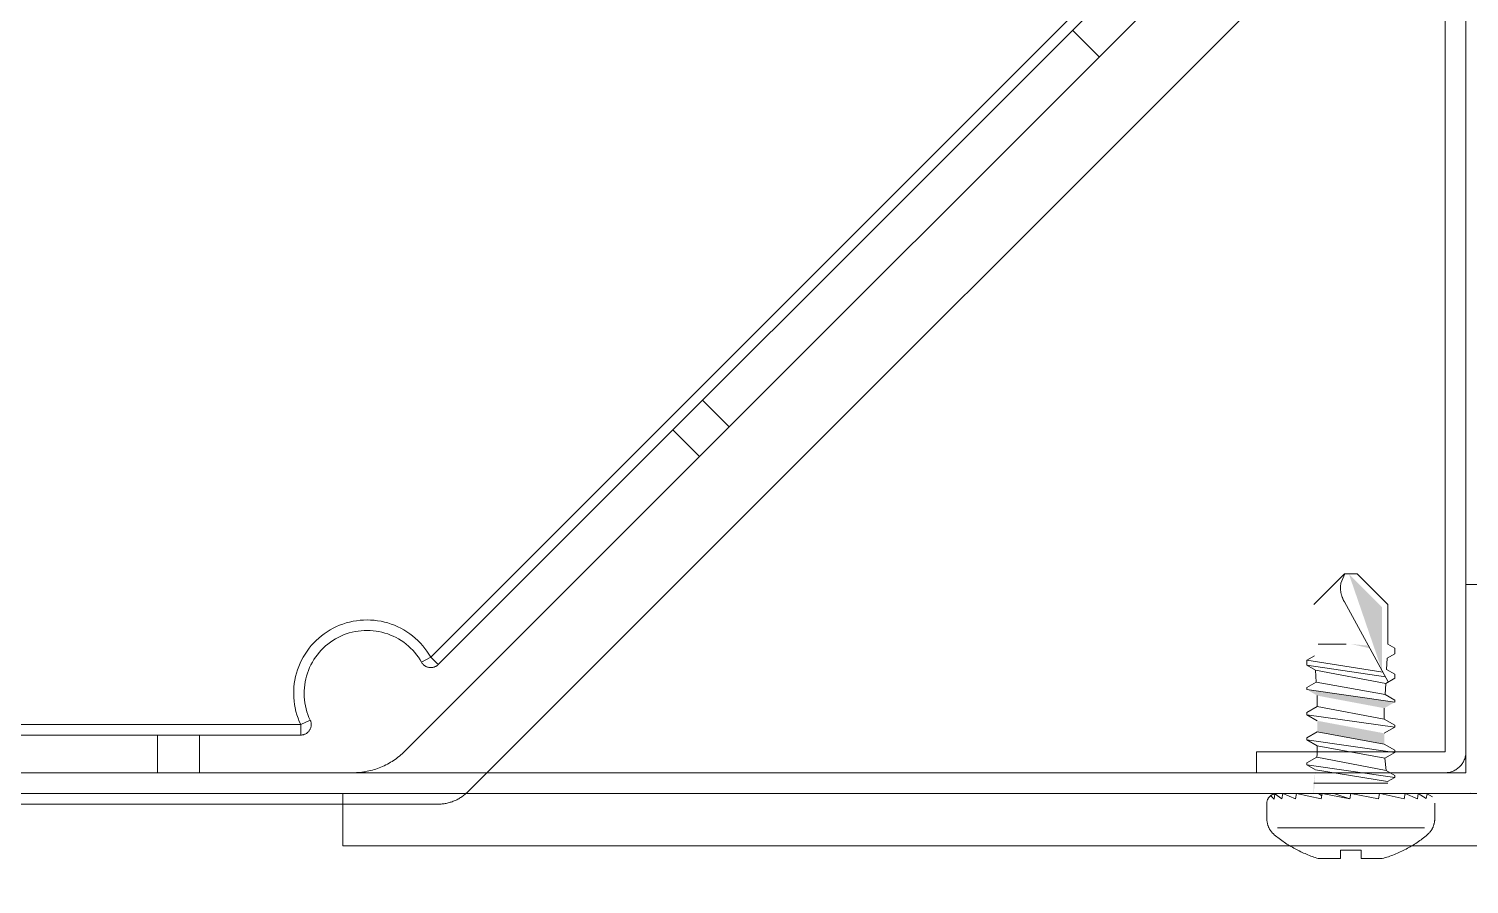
# Model space of a CAD drawing. Header units: metres. Extents: x 1838950 to 1842843, y 5171318 to 5174224.
# Drawn here: x 1841251.2499 to 1841251.3187, y 5171396.3162 to 5171396.357 of the extents above; entities that cross this region are included whole.
import ezdxf

# ---------------------------------------------------------------- set-up
doc = ezdxf.new("R2010")
doc.units = ezdxf.units.M
doc.header["$LTSCALE"] = 0.0254
doc.header["$PDMODE"] = 1
doc.header["$PDSIZE"] = -2
doc.layers.get('0').update_dxf_attribs({"lineweight": 18})
doc.layers.get('DEFPOINTS').update_dxf_attribs({"lineweight": 18})
doc.layers.add('00 CHAZAL Coupe A.5', color=7, linetype='Continuous', lineweight=18)
doc.layers.add('00 CHAZAL INVISIBLE ARCHI', color=7, linetype='Continuous', lineweight=5)
doc.styles.add('Arial', font='arial.ttf')
doc.dimstyles.new('IS', dxfattribs={"dimtxt": 302.065972, "dimasz": 9.92187e-05, "dimexe": 2e-07, "dimexo": 1e-06, "dimgap": 3e-07, "dimtad": 1, "dimzin": 3, "dimtxsty": 'Arial', "dimblk": 'DOT', "dimblk1": 'DOT', "dimblk2": 'DOT', "dimcen": 0, "dimdle": 1e-06, "dimazin": 0, "dimtfac": 1, "dimtix": 1, "dimtmove": 0, "dimatfit": 0, "dimldrblk": 'DOT', "dimfxl": 1e-06, "dimfxlon": 1, "dimfrac": 2, "dimtolj": 1, "dimtzin": 3, "dimarcsym": 0})

# ---------------------------------------------------------------- blocks, each defined once
blk = doc.blocks.new('Groupe-1802-1')
at = {"layer": '00 CHAZAL Coupe A.5', "color": 7, "linetype": 'Continuous', "lineweight": 5}
for p, q in [((1841251.312147, 5171396.370054), (1841251.269102, 5171396.327008)), ((1841251.269456, 5171396.326655), (1841251.3125, 5171396.3697)), ((1841251.29976, 5171396.35696), (1841251.301033, 5171396.355687)), ((1841251.283355, 5171396.338009), (1841251.282083, 5171396.339282)), ((1841251.281941, 5171396.336595), (1841251.280668, 5171396.337868)), ((1841251.313055, 5171396.330988), (1841251.312755, 5171396.330988)), ((1841251.313262, 5171396.330988), (1841251.312847, 5171396.330988)), ((1841251.311503, 5171396.327638), (1841251.312837, 5171396.327638)), ((1841251.310955, 5171396.326865), (1841251.311316, 5171396.327074)), ((1841251.31471, 5171396.326072), (1841251.310955, 5171396.326625)), ((1841251.311407, 5171396.325821), (1841251.311366, 5171396.326387)), ((1841251.311455, 5171396.324648), (1841251.311455, 5171396.325171)), ((1841251.311455, 5171396.323971), (1841251.310955, 5171396.324259)), ((1841251.262892, 5171396.323788), (1841251.209555, 5171396.323788)), ((1841251.314655, 5171396.323371), (1841251.315155, 5171396.323659)), ((1841251.262892, 5171396.323288), (1841251.210055, 5171396.323288)), ((1841251.256055, 5171396.323288), (1841251.256055, 5171396.321488)), ((1841251.258055, 5171396.323288), (1841251.258055, 5171396.321488)), ((1841251.311455, 5171396.322771), (1841251.310955, 5171396.323059)), ((1841251.314677, 5171396.322184), (1841251.314748, 5171396.321594)), ((1841251.315155, 5171396.321259), (1841251.310955, 5171396.321859)), ((1841251.314821, 5171396.320988), (1841251.311288, 5171396.320988)), ((1841251.31167, 5171396.320383), (1841251.311517, 5171396.320488)), ((1841251.311689, 5171396.320488), (1841251.31301, 5171396.320237)), ((1841251.314592, 5171396.320488), (1841251.314587, 5171396.320459)), ((1841251.309045, 5171396.319441), (1841251.309045, 5171396.319988)), ((1841251.317065, 5171396.319441), (1841251.317065, 5171396.319988)), ((1841251.316578, 5171396.318854), (1841251.309551, 5171396.318854))]:
    blk.add_line(p, q, dxfattribs=at)
at = {"layer": '00 CHAZAL Coupe A.5', "color": 7, "linetype": 'Continuous', "lineweight": 5, "flags": 128}
for points in [[(1841251.318469, 5171396.368173), (1841251.270869, 5171396.320573), (1841251.270834, 5171396.320539), (1841251.270798, 5171396.320506), (1841251.270761, 5171396.320473), (1841251.270724, 5171396.320442), (1841251.270686, 5171396.320411), (1841251.270646, 5171396.320381), (1841251.270607, 5171396.320353), (1841251.270566, 5171396.320325), (1841251.270525, 5171396.320298), (1841251.270483, 5171396.320272), (1841251.270441, 5171396.320248), (1841251.270398, 5171396.320224), (1841251.270354, 5171396.320201), (1841251.27031, 5171396.32018), (1841251.270266, 5171396.320159), (1841251.27022, 5171396.32014), (1841251.270175, 5171396.320122), (1841251.270129, 5171396.320105), (1841251.270082, 5171396.320089), (1841251.270036, 5171396.320074), (1841251.269989, 5171396.32006), (1841251.269941, 5171396.320048), (1841251.269893, 5171396.320036), (1841251.269845, 5171396.320026), (1841251.269797, 5171396.320017), (1841251.269749, 5171396.320009), (1841251.2697, 5171396.320003), (1841251.269651, 5171396.319997), (1841251.269602, 5171396.319993), (1841251.269553, 5171396.31999), (1841251.269504, 5171396.319988), (1841251.269455, 5171396.319988), (1841251.173006, 5171396.319988)], [(1841251.316529, 5171396.371183), (1841251.267859, 5171396.322513), (1841251.267797, 5171396.322453), (1841251.267734, 5171396.322394), (1841251.26767, 5171396.322337), (1841251.267604, 5171396.322282), (1841251.267537, 5171396.322228), (1841251.267469, 5171396.322176), (1841251.267399, 5171396.322126), (1841251.267329, 5171396.322078), (1841251.267257, 5171396.322031), (1841251.267183, 5171396.321986), (1841251.267109, 5171396.321942), (1841251.267034, 5171396.321901), (1841251.266958, 5171396.321861), (1841251.26688, 5171396.321824), (1841251.266802, 5171396.321788), (1841251.266723, 5171396.321754), (1841251.266644, 5171396.321722), (1841251.266563, 5171396.321692), (1841251.266482, 5171396.321664), (1841251.2664, 5171396.321638), (1841251.266318, 5171396.321614), (1841251.266234, 5171396.321593), (1841251.266151, 5171396.321573), (1841251.266067, 5171396.321555), (1841251.265982, 5171396.321539), (1841251.265898, 5171396.321526), (1841251.265812, 5171396.321514), (1841251.265727, 5171396.321505), (1841251.265642, 5171396.321497), (1841251.265556, 5171396.321492), (1841251.26547, 5171396.321489), (1841251.265384, 5171396.321488), (1841251.186555, 5171396.321488)], [(1841251.318555, 5171396.463784), (1841251.318555, 5171396.322488), (1841251.318553, 5171396.322439), (1841251.31855, 5171396.32239), (1841251.318544, 5171396.322341), (1841251.318535, 5171396.322293), (1841251.318525, 5171396.322245), (1841251.318511, 5171396.322197), (1841251.318496, 5171396.322151), (1841251.318478, 5171396.322105), (1841251.318459, 5171396.32206), (1841251.318436, 5171396.322016), (1841251.318412, 5171396.321974), (1841251.318386, 5171396.321932), (1841251.318358, 5171396.321892), (1841251.318328, 5171396.321853), (1841251.318296, 5171396.321816), (1841251.318262, 5171396.321781), (1841251.318226, 5171396.321747), (1841251.318189, 5171396.321715), (1841251.31815, 5171396.321684), (1841251.31811, 5171396.321656), (1841251.318069, 5171396.32163), (1841251.318026, 5171396.321606), (1841251.317982, 5171396.321584), (1841251.317937, 5171396.321564), (1841251.317891, 5171396.321546), (1841251.317845, 5171396.321531), (1841251.317798, 5171396.321518), (1841251.31775, 5171396.321507), (1841251.317701, 5171396.321498), (1841251.317653, 5171396.321492), (1841251.317604, 5171396.321489), (1841251.317555, 5171396.321488), (1841251.308555, 5171396.321488), (1841251.308555, 5171396.322488), (1841251.317555, 5171396.322488), (1841251.317555, 5171396.463404)], [(1841251.195351, 5171396.320488), (1841251.318555, 5171396.320488), (1841251.318604, 5171396.320489), (1841251.318653, 5171396.320492), (1841251.318701, 5171396.320498), (1841251.31875, 5171396.320507)], [(1841251.319555, 5171396.330488), (1841251.318555, 5171396.330488), (1841251.318555, 5171396.321488), (1841251.195351, 5171396.321488)], [(1841251.314723, 5171396.325758), (1841251.315155, 5171396.326007), (1841251.315155, 5171396.326201), (1841251.314761, 5171396.326428), (1841251.314792, 5171396.326954), (1841251.315155, 5171396.327164), (1841251.315155, 5171396.327445), (1841251.314821, 5171396.327638), (1841251.314821, 5171396.329521), (1841251.313355, 5171396.330988), (1841251.312755, 5171396.330988), (1841251.311288, 5171396.329521)], [(1841251.312766, 5171396.330988), (1841251.312581, 5171396.330543), (1841251.312576, 5171396.330514), (1841251.312572, 5171396.330485), (1841251.312569, 5171396.330457), (1841251.312566, 5171396.330427), (1841251.312564, 5171396.330398), (1841251.312563, 5171396.330369), (1841251.312562, 5171396.33034), (1841251.312562, 5171396.330311), (1841251.312562, 5171396.330282), (1841251.312564, 5171396.330253), (1841251.312565, 5171396.330224), (1841251.312568, 5171396.330194), (1841251.312571, 5171396.330165), (1841251.312575, 5171396.330137), (1841251.31258, 5171396.330108), (1841251.312585, 5171396.330079), (1841251.312591, 5171396.33005), (1841251.312597, 5171396.330022), (1841251.312604, 5171396.329994), (1841251.312612, 5171396.329966), (1841251.312621, 5171396.329938), (1841251.31263, 5171396.32991), (1841251.312639, 5171396.329882), (1841251.31265, 5171396.329855), (1841251.312661, 5171396.329828), (1841251.312672, 5171396.329801), (1841251.312684, 5171396.329775), (1841251.312697, 5171396.329749), (1841251.312711, 5171396.329723), (1841251.312724, 5171396.329697), (1841251.312739, 5171396.329672), (1841251.312754, 5171396.329647), (1841251.314844, 5171396.325828)], [(1841251.262892, 5171396.323788), (1841251.262824, 5171396.323941), (1841251.262763, 5171396.324097), (1841251.26271, 5171396.324257), (1841251.262664, 5171396.324418), (1841251.262626, 5171396.324582), (1841251.262597, 5171396.324747), (1841251.262575, 5171396.324914), (1841251.262561, 5171396.325081), (1841251.262555, 5171396.325249), (1841251.262557, 5171396.325417), (1841251.262567, 5171396.325584), (1841251.262585, 5171396.325751), (1841251.262612, 5171396.325917), (1841251.262646, 5171396.326081), (1841251.262688, 5171396.326244), (1841251.262737, 5171396.326404), (1841251.262795, 5171396.326562), (1841251.26286, 5171396.326717), (1841251.262932, 5171396.326868), (1841251.263011, 5171396.327016), (1841251.263098, 5171396.32716), (1841251.263191, 5171396.3273), (1841251.263291, 5171396.327435), (1841251.263397, 5171396.327565), (1841251.263509, 5171396.32769), (1841251.263627, 5171396.327809), (1841251.263751, 5171396.327923), (1841251.26388, 5171396.32803), (1841251.264014, 5171396.328131), (1841251.264153, 5171396.328226), (1841251.264296, 5171396.328314), (1841251.264443, 5171396.328395), (1841251.264594, 5171396.328468), (1841251.264748, 5171396.328535), (1841251.264905, 5171396.328594), (1841251.265065, 5171396.328645), (1841251.265227, 5171396.328689), (1841251.265391, 5171396.328724), (1841251.265557, 5171396.328752), (1841251.265724, 5171396.328772), (1841251.265891, 5171396.328784), (1841251.266059, 5171396.328788), (1841251.266227, 5171396.328783), (1841251.266394, 5171396.328771), (1841251.266561, 5171396.328751), (1841251.266727, 5171396.328723), (1841251.266891, 5171396.328686), (1841251.267053, 5171396.328642), (1841251.267212, 5171396.328591), (1841251.267369, 5171396.328531), (1841251.267523, 5171396.328465), (1841251.267674, 5171396.32839), (1841251.267821, 5171396.328309), (1841251.267964, 5171396.328221), (1841251.268102, 5171396.328126), (1841251.268236, 5171396.328025), (1841251.268365, 5171396.327917), (1841251.268488, 5171396.327803), (1841251.268606, 5171396.327683), (1841251.268718, 5171396.327558), (1841251.268824, 5171396.327428), (1841251.268923, 5171396.327293), (1841251.269016, 5171396.327153), (1841251.269102, 5171396.327009)], [(1841251.263344, 5171396.324002), (1841251.263357, 5171396.323973), (1841251.263367, 5171396.323944), (1841251.263376, 5171396.323913), (1841251.263383, 5171396.323883), (1841251.263388, 5171396.323852), (1841251.263391, 5171396.32382), (1841251.263392, 5171396.323789), (1841251.263391, 5171396.323757), (1841251.263388, 5171396.323726), (1841251.263384, 5171396.323695), (1841251.263377, 5171396.323664), (1841251.263368, 5171396.323634), (1841251.263358, 5171396.323604), (1841251.263345, 5171396.323576), (1841251.263331, 5171396.323548), (1841251.263315, 5171396.32352), (1841251.263297, 5171396.323494), (1841251.263278, 5171396.323469), (1841251.263257, 5171396.323446), (1841251.263235, 5171396.323424), (1841251.263211, 5171396.323403), (1841251.263187, 5171396.323383), (1841251.263161, 5171396.323366), (1841251.263133, 5171396.32335), (1841251.263105, 5171396.323335), (1841251.263077, 5171396.323323), (1841251.263047, 5171396.323312), (1841251.263017, 5171396.323303), (1841251.262986, 5171396.323297), (1841251.262955, 5171396.323292), (1841251.262924, 5171396.323289), (1841251.262892, 5171396.323288), (1841251.262892, 5171396.323788), (1841251.263344, 5171396.324002), (1841251.263285, 5171396.324133), (1841251.263233, 5171396.324268), (1841251.263188, 5171396.324404), (1841251.263149, 5171396.324543), (1841251.263116, 5171396.324683), (1841251.263091, 5171396.324824), (1841251.263072, 5171396.324967), (1841251.26306, 5171396.32511), (1841251.263055, 5171396.325254), (1841251.263057, 5171396.325398), (1841251.263065, 5171396.325542), (1841251.263081, 5171396.325685), (1841251.263103, 5171396.325827), (1841251.263133, 5171396.325968), (1841251.263169, 5171396.326107), (1841251.263211, 5171396.326245), (1841251.26326, 5171396.32638), (1841251.263316, 5171396.326513), (1841251.263378, 5171396.326643), (1841251.263446, 5171396.326769), (1841251.26352, 5171396.326893), (1841251.2636, 5171396.327013), (1841251.263686, 5171396.327128), (1841251.263777, 5171396.32724), (1841251.263873, 5171396.327347), (1841251.263974, 5171396.327449), (1841251.26408, 5171396.327546), (1841251.264191, 5171396.327638), (1841251.264306, 5171396.327725), (1841251.264424, 5171396.327806), (1841251.264547, 5171396.327881), (1841251.264673, 5171396.327951), (1841251.264803, 5171396.328014), (1841251.264935, 5171396.328071), (1841251.265069, 5171396.328121), (1841251.265206, 5171396.328165), (1841251.265345, 5171396.328203), (1841251.265486, 5171396.328233), (1841251.265628, 5171396.328257), (1841251.265771, 5171396.328274), (1841251.265914, 5171396.328284), (1841251.266058, 5171396.328288), (1841251.266202, 5171396.328284), (1841251.266346, 5171396.328274), (1841251.266489, 5171396.328256), (1841251.26663, 5171396.328232), (1841251.266771, 5171396.328201), (1841251.26691, 5171396.328163), (1841251.267047, 5171396.328119), (1841251.267181, 5171396.328068), (1841251.267313, 5171396.328011), (1841251.267443, 5171396.327947), (1841251.267569, 5171396.327878), (1841251.267691, 5171396.327802), (1841251.26781, 5171396.327721), (1841251.267924, 5171396.327634), (1841251.268035, 5171396.327541), (1841251.268141, 5171396.327444), (1841251.268242, 5171396.327341), (1841251.268337, 5171396.327234), (1841251.268428, 5171396.327122), (1841251.268513, 5171396.327006), (1841251.268593, 5171396.326886), (1841251.268667, 5171396.326763), (1841251.268682, 5171396.326738), (1841251.268698, 5171396.326714), (1841251.268716, 5171396.326692), (1841251.268734, 5171396.32667), (1841251.268754, 5171396.326649), (1841251.268776, 5171396.32663), (1841251.268798, 5171396.326612), (1841251.268821, 5171396.326595), (1841251.268846, 5171396.32658), (1841251.268871, 5171396.326565), (1841251.268897, 5171396.326553), (1841251.268923, 5171396.326542), (1841251.26895, 5171396.326532), (1841251.268978, 5171396.326524), (1841251.269006, 5171396.326518), (1841251.269035, 5171396.326513), (1841251.269063, 5171396.32651), (1841251.269092, 5171396.326509), (1841251.269121, 5171396.326509), (1841251.269149, 5171396.326511), (1841251.269178, 5171396.326515), (1841251.269206, 5171396.32652), (1841251.269234, 5171396.326527), (1841251.269262, 5171396.326535), (1841251.269289, 5171396.326545), (1841251.269315, 5171396.326556), (1841251.269341, 5171396.326569), (1841251.269366, 5171396.326584), (1841251.26939, 5171396.3266), (1841251.269413, 5171396.326617), (1841251.269435, 5171396.326635), (1841251.269456, 5171396.326655), (1841251.269102, 5171396.327009), (1841251.268667, 5171396.326763)], [(1841251.314591, 5171396.32629), (1841251.310955, 5171396.326865), (1841251.310955, 5171396.326625), (1841251.311366, 5171396.326387), (1841251.314723, 5171396.325758), (1841251.314692, 5171396.325226), (1841251.311407, 5171396.325821), (1841251.310955, 5171396.325559), (1841251.310955, 5171396.325459), (1841251.315155, 5171396.324859), (1841251.315155, 5171396.324959), (1841251.314692, 5171396.325226)], [(1841251.314655, 5171396.324048), (1841251.311455, 5171396.324648), (1841251.310955, 5171396.324359), (1841251.310955, 5171396.324259), (1841251.315155, 5171396.323659), (1841251.315155, 5171396.323759), (1841251.314655, 5171396.324048), (1841251.314655, 5171396.324571)], [(1841251.315155, 5171396.322459), (1841251.315155, 5171396.322559), (1841251.314655, 5171396.322848), (1841251.311455, 5171396.323448), (1841251.310955, 5171396.323159), (1841251.310955, 5171396.323059), (1841251.315155, 5171396.322459), (1841251.314677, 5171396.322184), (1841251.311455, 5171396.322771), (1841251.311455, 5171396.322369), (1841251.311439, 5171396.322239), (1841251.310955, 5171396.321959), (1841251.310955, 5171396.321859), (1841251.311365, 5171396.321623), (1841251.314812, 5171396.321062), (1841251.315155, 5171396.321259), (1841251.315155, 5171396.321359), (1841251.314748, 5171396.321594), (1841251.311439, 5171396.322239)], [(1841251.311503, 5171396.317388), (1841251.311432, 5171396.31741), (1841251.31136, 5171396.317434), (1841251.311289, 5171396.317458), (1841251.311218, 5171396.317483), (1841251.311147, 5171396.317509), (1841251.311077, 5171396.317536), (1841251.311007, 5171396.317564), (1841251.310937, 5171396.317592), (1841251.310868, 5171396.317622), (1841251.310799, 5171396.317652), (1841251.31073, 5171396.317684), (1841251.310662, 5171396.317716), (1841251.310595, 5171396.317749), (1841251.310527, 5171396.317782), (1841251.31046, 5171396.317817), (1841251.310394, 5171396.317852), (1841251.310328, 5171396.317889), (1841251.310262, 5171396.317926), (1841251.310197, 5171396.317964), (1841251.310133, 5171396.318003), (1841251.310069, 5171396.318042), (1841251.310005, 5171396.318082), (1841251.309942, 5171396.318124), (1841251.309879, 5171396.318165), (1841251.309817, 5171396.318208), (1841251.309756, 5171396.318252), (1841251.309695, 5171396.318296), (1841251.309635, 5171396.318341), (1841251.309575, 5171396.318386), (1841251.309515, 5171396.318433), (1841251.309457, 5171396.31848), (1841251.309399, 5171396.318528), (1841251.309378, 5171396.318546), (1841251.309358, 5171396.318564), (1841251.309339, 5171396.318583), (1841251.30932, 5171396.318603), (1841251.309301, 5171396.318622), (1841251.309283, 5171396.318643), (1841251.309266, 5171396.318664), (1841251.309249, 5171396.318685), (1841251.309233, 5171396.318707), (1841251.309218, 5171396.318729), (1841251.309203, 5171396.318752), (1841251.309188, 5171396.318775), (1841251.309175, 5171396.318798), (1841251.309162, 5171396.318822), (1841251.309149, 5171396.318846), (1841251.309137, 5171396.318871), (1841251.309126, 5171396.318895), (1841251.309116, 5171396.318921), (1841251.309106, 5171396.318946), (1841251.309097, 5171396.318971), (1841251.309089, 5171396.318997), (1841251.309081, 5171396.319023), (1841251.309074, 5171396.31905), (1841251.309068, 5171396.319076), (1841251.309063, 5171396.319103), (1841251.309058, 5171396.319129), (1841251.309054, 5171396.319156), (1841251.30905, 5171396.319183), (1841251.309048, 5171396.31921), (1841251.309046, 5171396.319237), (1841251.309045, 5171396.319264), (1841251.309045, 5171396.319291), (1841251.309045, 5171396.320034), (1841251.309045, 5171396.320057), (1841251.309047, 5171396.320079), (1841251.30905, 5171396.320101), (1841251.309054, 5171396.320123), (1841251.30906, 5171396.320145), (1841251.309066, 5171396.320166), (1841251.309073, 5171396.320187), (1841251.309081, 5171396.320208), (1841251.309091, 5171396.320229), (1841251.309101, 5171396.320248), (1841251.309112, 5171396.320268), (1841251.309124, 5171396.320287), (1841251.309137, 5171396.320305), (1841251.309151, 5171396.320322), (1841251.309166, 5171396.320339), (1841251.309181, 5171396.320355), (1841251.309198, 5171396.320371), (1841251.309215, 5171396.320385), (1841251.309232, 5171396.320399), (1841251.309251, 5171396.320411), (1841251.30927, 5171396.320423), (1841251.309289, 5171396.320434), (1841251.309309, 5171396.320444), (1841251.30933, 5171396.320453), (1841251.309351, 5171396.320461), (1841251.309372, 5171396.320468), (1841251.309393, 5171396.320474), (1841251.309415, 5171396.320479), (1841251.309437, 5171396.320483), (1841251.309459, 5171396.320485), (1841251.309482, 5171396.320487), (1841251.309504, 5171396.320488), (1841251.312246, 5171396.320488)], [(1841251.31442, 5171396.320488), (1841251.314376, 5171396.320237), (1841251.313055, 5171396.320488), (1841251.31301, 5171396.320237), (1841251.312246, 5171396.320488), (1841251.311689, 5171396.320488), (1841251.311645, 5171396.320237), (1841251.310457, 5171396.320488), (1841251.310413, 5171396.320237), (1841251.309812, 5171396.320488), (1841251.309767, 5171396.320237), (1841251.309431, 5171396.320482), (1841251.309387, 5171396.320231), (1841251.309225, 5171396.320393)], [(1841251.313863, 5171396.320488), (1841251.314455, 5171396.320488), (1841251.315608, 5171396.320237), (1841251.315652, 5171396.320488), (1841251.316236, 5171396.320237), (1841251.31628, 5171396.320488), (1841251.316662, 5171396.320262), (1841251.3167, 5171396.320478), (1841251.316952, 5171396.320329)], [(1841251.31671, 5171396.318528), (1841251.316731, 5171396.318546), (1841251.316751, 5171396.318564), (1841251.31677, 5171396.318583), (1841251.316789, 5171396.318603), (1841251.316808, 5171396.318622), (1841251.316826, 5171396.318643), (1841251.316843, 5171396.318664), (1841251.31686, 5171396.318685), (1841251.316876, 5171396.318707), (1841251.316891, 5171396.318729), (1841251.316906, 5171396.318752), (1841251.316921, 5171396.318775), (1841251.316934, 5171396.318798), (1841251.316948, 5171396.318822), (1841251.31696, 5171396.318846), (1841251.316972, 5171396.318871), (1841251.316983, 5171396.318895), (1841251.316993, 5171396.318921), (1841251.317003, 5171396.318946), (1841251.317012, 5171396.318971), (1841251.31702, 5171396.318997), (1841251.317028, 5171396.319023), (1841251.317035, 5171396.31905), (1841251.317041, 5171396.319076), (1841251.317047, 5171396.319103), (1841251.317051, 5171396.319129), (1841251.317055, 5171396.319156), (1841251.317059, 5171396.319183), (1841251.317061, 5171396.31921), (1841251.317063, 5171396.319237), (1841251.317064, 5171396.319264), (1841251.317065, 5171396.319291), (1841251.317065, 5171396.320032)], [(1841251.314555, 5171396.317388), (1841251.314628, 5171396.317409), (1841251.314702, 5171396.317431), (1841251.314775, 5171396.317454), (1841251.314848, 5171396.317478), (1841251.314921, 5171396.317503), (1841251.314993, 5171396.317529), (1841251.315065, 5171396.317556), (1841251.315137, 5171396.317584), (1841251.315208, 5171396.317613), (1841251.315279, 5171396.317642), (1841251.315349, 5171396.317673), (1841251.315419, 5171396.317705), (1841251.315488, 5171396.317738), (1841251.315557, 5171396.317771), (1841251.315626, 5171396.317806), (1841251.315694, 5171396.317841), (1841251.315762, 5171396.317878), (1841251.315829, 5171396.317915), (1841251.315896, 5171396.317953), (1841251.315962, 5171396.317992), (1841251.316027, 5171396.318032), (1841251.316092, 5171396.318073), (1841251.316157, 5171396.318115), (1841251.316221, 5171396.318157), (1841251.316284, 5171396.318201), (1841251.316347, 5171396.318245), (1841251.316409, 5171396.31829), (1841251.316471, 5171396.318336), (1841251.316532, 5171396.318383), (1841251.316592, 5171396.31843), (1841251.316651, 5171396.318479), (1841251.31671, 5171396.318528), (1841251.316651, 5171396.318479), (1841251.316592, 5171396.31843), (1841251.316532, 5171396.318383), (1841251.316471, 5171396.318336), (1841251.316409, 5171396.31829), (1841251.316347, 5171396.318245), (1841251.316284, 5171396.318201), (1841251.316221, 5171396.318157), (1841251.316157, 5171396.318115), (1841251.316092, 5171396.318073), (1841251.316027, 5171396.318032), (1841251.315962, 5171396.317992), (1841251.315896, 5171396.317953), (1841251.315829, 5171396.317915), (1841251.315762, 5171396.317878), (1841251.315694, 5171396.317841), (1841251.315626, 5171396.317806), (1841251.315557, 5171396.317771), (1841251.315488, 5171396.317738), (1841251.315419, 5171396.317705), (1841251.315349, 5171396.317673), (1841251.315279, 5171396.317642), (1841251.315208, 5171396.317613), (1841251.315137, 5171396.317584), (1841251.315065, 5171396.317556), (1841251.314993, 5171396.317529), (1841251.314921, 5171396.317503), (1841251.314848, 5171396.317478), (1841251.314775, 5171396.317454), (1841251.314702, 5171396.317431), (1841251.314628, 5171396.317409), (1841251.314555, 5171396.317388), (1841251.313555, 5171396.317388), (1841251.313555, 5171396.317788), (1841251.313055, 5171396.317788), (1841251.312555, 5171396.317788), (1841251.312555, 5171396.317388), (1841251.311503, 5171396.317388), (1841251.312555, 5171396.317388), (1841251.312555, 5171396.317788), (1841251.313055, 5171396.317788), (1841251.313555, 5171396.317788), (1841251.313555, 5171396.317388), (1841251.314555, 5171396.317388)]]:
    blk.add_lwpolyline(points, dxfattribs=at)
at = {"layer": '00 CHAZAL Coupe A.5', "color": 7, "linetype": 'Continuous', "lineweight": 5}
for points in [[(1841251.314548, 5171396.32637), (1841251.314548, 5171396.329402), (1841251.312962, 5171396.330988)], [(1841251.311288, 5171396.329521), (1841251.311288, 5171396.329521), (1841251.311288, 5171396.327468)], [(1841251.31131, 5171396.329512), (1841251.31131, 5171396.329512), (1841251.311288, 5171396.329521)], [(1841251.311332, 5171396.329503), (1841251.311332, 5171396.329503), (1841251.31131, 5171396.329512)], [(1841251.311355, 5171396.329495), (1841251.311355, 5171396.329495), (1841251.311332, 5171396.329503)], [(1841251.311377, 5171396.329487), (1841251.311377, 5171396.329487), (1841251.311355, 5171396.329495)], [(1841251.3114, 5171396.329479), (1841251.3114, 5171396.329479), (1841251.311377, 5171396.329487)], [(1841251.311423, 5171396.329472), (1841251.311423, 5171396.329472), (1841251.3114, 5171396.329479)], [(1841251.311445, 5171396.329465), (1841251.311445, 5171396.329465), (1841251.311423, 5171396.329472)], [(1841251.311468, 5171396.329458), (1841251.311468, 5171396.329458), (1841251.311445, 5171396.329465)], [(1841251.311491, 5171396.329452), (1841251.311491, 5171396.329452), (1841251.311468, 5171396.329458)], [(1841251.311515, 5171396.329446), (1841251.311515, 5171396.329446), (1841251.311491, 5171396.329452)], [(1841251.311538, 5171396.329441), (1841251.311538, 5171396.329441), (1841251.311515, 5171396.329446)], [(1841251.311561, 5171396.329435), (1841251.311561, 5171396.329435), (1841251.311538, 5171396.329441)], [(1841251.311585, 5171396.329431), (1841251.311585, 5171396.329431), (1841251.311561, 5171396.329435)], [(1841251.311608, 5171396.329426), (1841251.311608, 5171396.329426), (1841251.311585, 5171396.329431)], [(1841251.311632, 5171396.329422), (1841251.311632, 5171396.329422), (1841251.311608, 5171396.329426)], [(1841251.311655, 5171396.329418), (1841251.311655, 5171396.329418), (1841251.311632, 5171396.329422)], [(1841251.311679, 5171396.329415), (1841251.311679, 5171396.329415), (1841251.311655, 5171396.329418)], [(1841251.311702, 5171396.329411), (1841251.311702, 5171396.329411), (1841251.311679, 5171396.329415)], [(1841251.311726, 5171396.329409), (1841251.311726, 5171396.329409), (1841251.311702, 5171396.329411)], [(1841251.31175, 5171396.329406), (1841251.31175, 5171396.329406), (1841251.311726, 5171396.329409)], [(1841251.311774, 5171396.329404), (1841251.311774, 5171396.329404), (1841251.31175, 5171396.329406)], [(1841251.311798, 5171396.329402), (1841251.311798, 5171396.329402), (1841251.311774, 5171396.329404)], [(1841251.311821, 5171396.329401), (1841251.311821, 5171396.329401), (1841251.311798, 5171396.329402)], [(1841251.311845, 5171396.3294), (1841251.311845, 5171396.3294), (1841251.311821, 5171396.329401)], [(1841251.311869, 5171396.329399), (1841251.311869, 5171396.329399), (1841251.311845, 5171396.3294)], [(1841251.311893, 5171396.329399), (1841251.311893, 5171396.329399), (1841251.311869, 5171396.329399)], [(1841251.311917, 5171396.329399), (1841251.311917, 5171396.329399), (1841251.311893, 5171396.329399)], [(1841251.311941, 5171396.3294), (1841251.311941, 5171396.3294), (1841251.311917, 5171396.329399)], [(1841251.311965, 5171396.329401), (1841251.311965, 5171396.329401), (1841251.311941, 5171396.3294)], [(1841251.311989, 5171396.329402), (1841251.311989, 5171396.329402), (1841251.311965, 5171396.329401)], [(1841251.312013, 5171396.329403), (1841251.312013, 5171396.329403), (1841251.311989, 5171396.329402)], [(1841251.312036, 5171396.329405), (1841251.312036, 5171396.329405), (1841251.312013, 5171396.329403)], [(1841251.31206, 5171396.329407), (1841251.31206, 5171396.329407), (1841251.312036, 5171396.329405)], [(1841251.312084, 5171396.32941), (1841251.312084, 5171396.32941), (1841251.31206, 5171396.329407)], [(1841251.312108, 5171396.329413), (1841251.312108, 5171396.329413), (1841251.312084, 5171396.32941)], [(1841251.312131, 5171396.329416), (1841251.312131, 5171396.329416), (1841251.312108, 5171396.329413)], [(1841251.312155, 5171396.32942), (1841251.312155, 5171396.32942), (1841251.312131, 5171396.329416)], [(1841251.312178, 5171396.329424), (1841251.312178, 5171396.329424), (1841251.312155, 5171396.32942)], [(1841251.312202, 5171396.329428), (1841251.312202, 5171396.329428), (1841251.312178, 5171396.329424)], [(1841251.312225, 5171396.329433), (1841251.312225, 5171396.329433), (1841251.312202, 5171396.329428)], [(1841251.312249, 5171396.329438), (1841251.312249, 5171396.329438), (1841251.312225, 5171396.329433)], [(1841251.312272, 5171396.329443), (1841251.312272, 5171396.329443), (1841251.312249, 5171396.329438)], [(1841251.312295, 5171396.329449), (1841251.312295, 5171396.329449), (1841251.312272, 5171396.329443)], [(1841251.312318, 5171396.329455), (1841251.312318, 5171396.329455), (1841251.312295, 5171396.329449)], [(1841251.312341, 5171396.329461), (1841251.312341, 5171396.329461), (1841251.312318, 5171396.329455)], [(1841251.312364, 5171396.329468), (1841251.312364, 5171396.329468), (1841251.312341, 5171396.329461)], [(1841251.312387, 5171396.329475), (1841251.312387, 5171396.329475), (1841251.312364, 5171396.329468)], [(1841251.31241, 5171396.329483), (1841251.31241, 5171396.329483), (1841251.312387, 5171396.329475)], [(1841251.312432, 5171396.329491), (1841251.312432, 5171396.329491), (1841251.31241, 5171396.329483)], [(1841251.312455, 5171396.329499), (1841251.312455, 5171396.329499), (1841251.312432, 5171396.329491)], [(1841251.312477, 5171396.329507), (1841251.312477, 5171396.329507), (1841251.312455, 5171396.329499)], [(1841251.312499, 5171396.329516), (1841251.312499, 5171396.329516), (1841251.312477, 5171396.329507)], [(1841251.312521, 5171396.329525), (1841251.312521, 5171396.329525), (1841251.312499, 5171396.329516)], [(1841251.312543, 5171396.329535), (1841251.312543, 5171396.329535), (1841251.312521, 5171396.329525)], [(1841251.312565, 5171396.329544), (1841251.312565, 5171396.329544), (1841251.312543, 5171396.329535)], [(1841251.312587, 5171396.329555), (1841251.312587, 5171396.329555), (1841251.312565, 5171396.329544)], [(1841251.312608, 5171396.329565), (1841251.312608, 5171396.329565), (1841251.312587, 5171396.329555)], [(1841251.31263, 5171396.329576), (1841251.31263, 5171396.329576), (1841251.312608, 5171396.329565)], [(1841251.312651, 5171396.329587), (1841251.312651, 5171396.329587), (1841251.31263, 5171396.329576)], [(1841251.312672, 5171396.329598), (1841251.312672, 5171396.329598), (1841251.312651, 5171396.329587)], [(1841251.312693, 5171396.32961), (1841251.312693, 5171396.32961), (1841251.312672, 5171396.329598)], [(1841251.312713, 5171396.329622), (1841251.312713, 5171396.329622), (1841251.312693, 5171396.32961)], [(1841251.312734, 5171396.329634), (1841251.312734, 5171396.329634), (1841251.312713, 5171396.329622)], [(1841251.312754, 5171396.329647), (1841251.312754, 5171396.329647), (1841251.312734, 5171396.329634)], [(1841251.314073, 5171396.327237), (1841251.313055, 5171396.327638), (1841251.313055, 5171396.327638), (1841251.313854, 5171396.327638)], [(1841251.313896, 5171396.327561), (1841251.313055, 5171396.327638), (1841251.313966, 5171396.327432)], [(1841251.311288, 5171396.327468), (1841251.311288, 5171396.327468), (1841251.311316, 5171396.327074)], [(1841251.311316, 5171396.327074), (1841251.311316, 5171396.327074), (1841251.314488, 5171396.326479)], [(1841251.315155, 5171396.324859), (1841251.314655, 5171396.324571), (1841251.310955, 5171396.325459), (1841251.311455, 5171396.325171)], [(1841251.314655, 5171396.322848), (1841251.314655, 5171396.323371), (1841251.311455, 5171396.323448), (1841251.311455, 5171396.323971)], [(1841251.311365, 5171396.321623), (1841251.311288, 5171396.320988), (1841251.311288, 5171396.320488)], [(1841251.314812, 5171396.321062), (1841251.314821, 5171396.320988), (1841251.314821, 5171396.320488)], [(1841251.313837, 5171396.320339), (1841251.313837, 5171396.320339), (1841251.313863, 5171396.320488)], [(1841251.313863, 5171396.320488), (1841251.313863, 5171396.320488), (1841251.316605, 5171396.320488)], [(1841251.316605, 5171396.320488), (1841251.316605, 5171396.320488), (1841251.316616, 5171396.320488)], [(1841251.316616, 5171396.320488), (1841251.316616, 5171396.320488), (1841251.316627, 5171396.320487)], [(1841251.316627, 5171396.320487), (1841251.316627, 5171396.320487), (1841251.316639, 5171396.320486)], [(1841251.316639, 5171396.320486), (1841251.316639, 5171396.320486), (1841251.31665, 5171396.320485)], [(1841251.31665, 5171396.320485), (1841251.31665, 5171396.320485), (1841251.316661, 5171396.320484)], [(1841251.316661, 5171396.320484), (1841251.316661, 5171396.320484), (1841251.316672, 5171396.320483)], [(1841251.316672, 5171396.320483), (1841251.316672, 5171396.320483), (1841251.316683, 5171396.320481)], [(1841251.316683, 5171396.320481), (1841251.316683, 5171396.320481), (1841251.316694, 5171396.320479)], [(1841251.316694, 5171396.320479), (1841251.316694, 5171396.320479), (1841251.316705, 5171396.320477)], [(1841251.316705, 5171396.320477), (1841251.316705, 5171396.320477), (1841251.316716, 5171396.320474)], [(1841251.316716, 5171396.320474), (1841251.316716, 5171396.320474), (1841251.316727, 5171396.320471)], [(1841251.316727, 5171396.320471), (1841251.316727, 5171396.320471), (1841251.316738, 5171396.320468)], [(1841251.316738, 5171396.320468), (1841251.316738, 5171396.320468), (1841251.316748, 5171396.320465)], [(1841251.316748, 5171396.320465), (1841251.316748, 5171396.320465), (1841251.316759, 5171396.320461)], [(1841251.316759, 5171396.320461), (1841251.316759, 5171396.320461), (1841251.316769, 5171396.320457)], [(1841251.316769, 5171396.320457), (1841251.316769, 5171396.320457), (1841251.31678, 5171396.320453)], [(1841251.31678, 5171396.320453), (1841251.31678, 5171396.320453), (1841251.31679, 5171396.320449)], [(1841251.31679, 5171396.320449), (1841251.31679, 5171396.320449), (1841251.3168, 5171396.320444)], [(1841251.3168, 5171396.320444), (1841251.3168, 5171396.320444), (1841251.31681, 5171396.320439)], [(1841251.31681, 5171396.320439), (1841251.31681, 5171396.320439), (1841251.31682, 5171396.320434)], [(1841251.31682, 5171396.320434), (1841251.31682, 5171396.320434), (1841251.31683, 5171396.320429)], [(1841251.31683, 5171396.320429), (1841251.31683, 5171396.320429), (1841251.31684, 5171396.320423)], [(1841251.31684, 5171396.320423), (1841251.31684, 5171396.320423), (1841251.31685, 5171396.320417)], [(1841251.31685, 5171396.320417), (1841251.31685, 5171396.320417), (1841251.316859, 5171396.320411)], [(1841251.316859, 5171396.320411), (1841251.316859, 5171396.320411), (1841251.316868, 5171396.320405)], [(1841251.316868, 5171396.320405), (1841251.316868, 5171396.320405), (1841251.316877, 5171396.320398)], [(1841251.316877, 5171396.320398), (1841251.316877, 5171396.320398), (1841251.316886, 5171396.320392)], [(1841251.316886, 5171396.320392), (1841251.316886, 5171396.320392), (1841251.316895, 5171396.320385)], [(1841251.316895, 5171396.320385), (1841251.316895, 5171396.320385), (1841251.316904, 5171396.320377)], [(1841251.316904, 5171396.320377), (1841251.316904, 5171396.320377), (1841251.316912, 5171396.32037)], [(1841251.316912, 5171396.32037), (1841251.316912, 5171396.32037), (1841251.31692, 5171396.320362)], [(1841251.31692, 5171396.320362), (1841251.31692, 5171396.320362), (1841251.316928, 5171396.320355)], [(1841251.316928, 5171396.320355), (1841251.316928, 5171396.320355), (1841251.316936, 5171396.320347)], [(1841251.316936, 5171396.320347), (1841251.316936, 5171396.320347), (1841251.316944, 5171396.320338)], [(1841251.316944, 5171396.320338), (1841251.316944, 5171396.320338), (1841251.316951, 5171396.32033)], [(1841251.316951, 5171396.32033), (1841251.316951, 5171396.32033), (1841251.316959, 5171396.320322)], [(1841251.316959, 5171396.320322), (1841251.316959, 5171396.320322), (1841251.316966, 5171396.320313)], [(1841251.316966, 5171396.320313), (1841251.316966, 5171396.320313), (1841251.316973, 5171396.320304)], [(1841251.316973, 5171396.320304), (1841251.316973, 5171396.320304), (1841251.316979, 5171396.320295)], [(1841251.316979, 5171396.320295), (1841251.316979, 5171396.320295), (1841251.316986, 5171396.320286)], [(1841251.316986, 5171396.320286), (1841251.316986, 5171396.320286), (1841251.316992, 5171396.320276)], [(1841251.316992, 5171396.320276), (1841251.316992, 5171396.320276), (1841251.316998, 5171396.320267)], [(1841251.316998, 5171396.320267), (1841251.316998, 5171396.320267), (1841251.317003, 5171396.320257)], [(1841251.317003, 5171396.320257), (1841251.317003, 5171396.320257), (1841251.317009, 5171396.320247)], [(1841251.317009, 5171396.320247), (1841251.317009, 5171396.320247), (1841251.317014, 5171396.320237)], [(1841251.317014, 5171396.320237), (1841251.317014, 5171396.320237), (1841251.317019, 5171396.320227)], [(1841251.317019, 5171396.320227), (1841251.317019, 5171396.320227), (1841251.317024, 5171396.320217)], [(1841251.317024, 5171396.320217), (1841251.317024, 5171396.320217), (1841251.317028, 5171396.320207)], [(1841251.317028, 5171396.320207), (1841251.317028, 5171396.320207), (1841251.317033, 5171396.320197)], [(1841251.317033, 5171396.320197), (1841251.317033, 5171396.320197), (1841251.317037, 5171396.320186)], [(1841251.317037, 5171396.320186), (1841251.317037, 5171396.320186), (1841251.31704, 5171396.320176)], [(1841251.31704, 5171396.320176), (1841251.31704, 5171396.320176), (1841251.317044, 5171396.320165)], [(1841251.317044, 5171396.320165), (1841251.317044, 5171396.320165), (1841251.317047, 5171396.320154)], [(1841251.317047, 5171396.320154), (1841251.317047, 5171396.320154), (1841251.31705, 5171396.320143)], [(1841251.31705, 5171396.320143), (1841251.31705, 5171396.320143), (1841251.317053, 5171396.320132)], [(1841251.317053, 5171396.320132), (1841251.317053, 5171396.320132), (1841251.317055, 5171396.320122)], [(1841251.317055, 5171396.320122), (1841251.317055, 5171396.320122), (1841251.317057, 5171396.320111)], [(1841251.317057, 5171396.320111), (1841251.317057, 5171396.320111), (1841251.317059, 5171396.320099)], [(1841251.317059, 5171396.320099), (1841251.317059, 5171396.320099), (1841251.317061, 5171396.320088)], [(1841251.317061, 5171396.320088), (1841251.317061, 5171396.320088), (1841251.317062, 5171396.320077)], [(1841251.317062, 5171396.320077), (1841251.317062, 5171396.320077), (1841251.317063, 5171396.320066)], [(1841251.317063, 5171396.320066), (1841251.317063, 5171396.320066), (1841251.317064, 5171396.320055)], [(1841251.317064, 5171396.320055), (1841251.317064, 5171396.320055), (1841251.317064, 5171396.320044)], [(1841251.317064, 5171396.320044), (1841251.317064, 5171396.320044), (1841251.317065, 5171396.320032)]]:
    blk.add_solid(points, dxfattribs=at)
blk = doc.blocks.new('_DOT')
at = {"color": 0, "linetype": 'ByBlock', "lineweight": -2}
blk.add_line((-0.5, 0), (-1, 0), dxfattribs=at)
at = {"color": 0, "linetype": 'ByBlock', "const_width": 0.5}
blk.add_lwpolyline([(-0.25, 0, 1), (0.25, 0, 1)], format="xyb", close=True, dxfattribs=at)
blk = doc.blocks.new('*D593')
at = {"layer": '00 CHAZAL Coupe A.5', "color": 0, "linetype": 'Continuous', "lineweight": -2, "transparency": 16777216}
for p, q in [((1841250.242897, 5171396.509199), (1841250.242897, 5171396.529043)), ((1841250.243097, 5171396.489355), (1841250.242857, 5171396.489355)), ((1841250.242897, 5171396.489355), (1841250.242897, 5171396.316163)), ((1841250.243097, 5171396.316163), (1841250.242857, 5171396.316163)), ((1841250.242897, 5171396.296319), (1841250.242897, 5171396.276475))]:
    blk.add_line(p, q, dxfattribs=at)
at = {"layer": 'DEFPOINTS', "color": 0, "transparency": 16777216}
for p in [(1841251.250897, 5171396.489355), (1841250.242897, 5171396.316163), (1841251.302897, 5171396.316163)]:
    blk.add_point(p, dxfattribs=at)
at = {"layer": '00 CHAZAL Coupe A.5', "color": 0, "lineweight": -2, "transparency": 16777216, "xscale": 0.01984375, "yscale": 0.01984375, "zscale": 0.01984375}
for p, rotation in [((1841250.242897, 5171396.489355), 270), ((1841250.242897, 5171396.316163), 90)]:
    blk.add_blockref('_DOT', p, dxfattribs=dict(at, rotation=rotation))
at = {"layer": '00 CHAZAL Coupe A.5', "color": 0, "lineweight": 5, "transparency": 16777216, "insert": (1841250.062084, 5171396.391355), "char_height": 0.1005056, "attachment_point": 5, "rotation": 90, "style": 'Arial'}
blk.add_mtext('\\A1;0,17', dxfattribs=at)
blk = doc.blocks.new('*D594')
at = {"layer": '00 CHAZAL Coupe A.5', "color": 0, "linetype": 'Continuous', "lineweight": -2, "transparency": 16777216}
for p, q in [((1841250.243097, 5171396.316163), (1841250.242857, 5171396.316163)), ((1841250.242897, 5171396.296319), (1841250.242897, 5171395.190007)), ((1841250.243097, 5171395.170163), (1841250.242857, 5171395.170163))]:
    blk.add_line(p, q, dxfattribs=at)
at = {"layer": 'DEFPOINTS', "color": 0, "transparency": 16777216}
for p in [(1841251.302897, 5171396.316163), (1841250.242897, 5171395.170163), (1841251.154897, 5171395.170163)]:
    blk.add_point(p, dxfattribs=at)
at = {"layer": '00 CHAZAL Coupe A.5', "color": 0, "lineweight": -2, "transparency": 16777216, "xscale": 0.01984375, "yscale": 0.01984375, "zscale": 0.01984375}
for p, rotation in [((1841250.242897, 5171396.316163), 90), ((1841250.242897, 5171395.170163), 270)]:
    blk.add_blockref('_DOT', p, dxfattribs=dict(at, rotation=rotation))
at = {"layer": '00 CHAZAL Coupe A.5', "color": 0, "lineweight": 5, "transparency": 16777216, "insert": (1841250.152543, 5171395.743163), "char_height": 0.1005056, "attachment_point": 5, "rotation": 90, "style": 'Arial'}
blk.add_mtext('\\A1;1,15', dxfattribs=at)
blk = doc.blocks.new('Groupe-2016-1')
at = {"layer": '00 CHAZAL Coupe A.5', "color": 7, "linetype": 'Continuous', "lineweight": 5}
dim = blk.add_linear_dim(base=(1841250.242897, 5171396.316163), p1=(1841251.250897, 5171396.489355), p2=(1841251.302897, 5171396.316163), angle=90, dimstyle='IS', override={"dimtxt": 0.100506, "dimasz": 0.019844, "dimexe": 4e-05, "dimgap": 0.09985, "dimpost": '<>', "dimtxsty": 'Arial', "dimdle": 0.0002, "dimtmove": 2, "dimfxl": 0.0002}, dxfattribs=at)
dim.commit()
dim.dimension.update_dxf_attribs({"geometry": '*D593', "text_midpoint": (1841250.062084, 5171396.391355), "dimtype": 160})
dim = blk.add_linear_dim(base=(1841250.242897, 5171395.170163), p1=(1841251.302897, 5171396.316163), p2=(1841251.154897, 5171395.170163), angle=90, dimstyle='IS', override={"dimtxt": 0.100506, "dimasz": 0.019844, "dimexe": 4e-05, "dimgap": 0.03, "dimpost": '<>', "dimtxsty": 'Arial', "dimdle": 0.0002, "dimtmove": 2, "dimfxl": 0.0002}, dxfattribs=at)
dim.commit()
dim.dimension.update_dxf_attribs({"geometry": '*D594', "text_midpoint": (1841250.152543, 5171395.743163)})

msp = doc.modelspace()

# ---------------------------------------------------------------- linework, layer by layer
at = {"layer": '00 CHAZAL Coupe A.5', "color": 7, "linetype": 'Continuous', "lineweight": 5, "flags": 128}
msp.add_lwpolyline([(1841251.264905, 5171396.320495), (1841251.455905, 5171396.320495), (1841251.455905, 5171396.317995), (1841251.264905, 5171396.317995)], close=True, dxfattribs=at)

# ---------------------------------------------------------------- block references
at = {"layer": '00 CHAZAL Coupe A.5', "color": 7}
msp.add_blockref('Groupe-1802-1', (0, 0), dxfattribs=at)
at = {"layer": '00 CHAZAL INVISIBLE ARCHI', "color": 7, "transparency": 33554687}
msp.add_blockref('Groupe-2016-1', (0, 0), dxfattribs=at)

doc.saveas('drawing.dxf')
